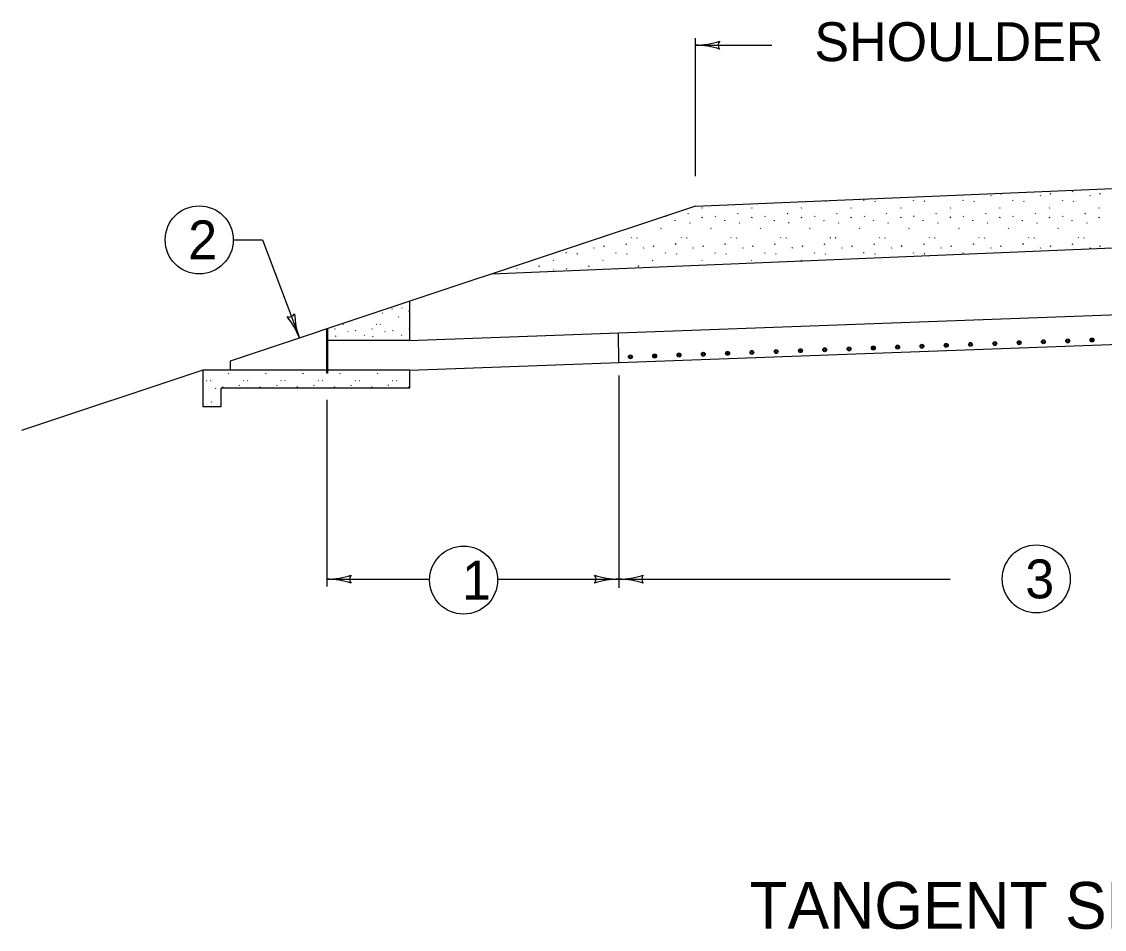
# Model space of a CAD drawing. Extents: x 1000 to 1036.3, y 1000 to 1022.
# Drawn here: x 1007.39 to 1012.95, y 1007.98 to 1012.65 of the extents above; entities that cross this region are included whole.
import ezdxf

# ---------------------------------------------------------------- set-up
doc = ezdxf.new("R2010")
doc.units = 0
doc.layers.add('Level 1', color=7, linetype='Continuous')

msp = doc.modelspace()

# ---------------------------------------------------------------- linework, layer by layer
at = {"layer": 'Level 1'}
for p, q in [((1010.8516, 1011.8567), (1010.8516, 1012.5663)), ((1010.8516, 1012.5307), (1011.2448, 1012.5307)), ((1009.8057, 1011.3548), (1020.3187, 1011.793)), ((1010.8516, 1011.7034), (1013.4696, 1011.8125)), ((1012.791, 1011.7761), (1012.7929, 1011.7804)), ((1011.5185, 1011.7292), (1011.5204, 1011.7263)), ((1011.7169, 1011.7344), (1011.7188, 1011.7315)), ((1011.7736, 1011.7292), (1011.7755, 1011.7263)), ((1011.972, 1011.7344), (1011.9739, 1011.7315)), ((1012.0287, 1011.7292), (1012.0307, 1011.7263)), ((1012.2272, 1011.7344), (1012.2291, 1011.7315)), ((1012.2838, 1011.7292), (1012.2858, 1011.7263)), ((1012.3686, 1011.7595), (1012.3705, 1011.7566)), ((1012.4222, 1011.7651), (1012.4239, 1011.7689)), ((1012.4823, 1011.7344), (1012.4842, 1011.7315)), ((1012.5389, 1011.7292), (1012.5408, 1011.7263)), ((1012.6237, 1011.7595), (1012.6256, 1011.7566)), ((1012.6773, 1011.7651), (1012.6793, 1011.7694)), ((1012.7373, 1011.7344), (1012.7392, 1011.7315)), ((1012.794, 1011.7292), (1012.7959, 1011.7263)), ((1012.8788, 1011.7595), (1012.8807, 1011.7566)), ((1012.9325, 1011.7651), (1012.9344, 1011.7694)), ((1010.8516, 1011.7034), (1009.3836, 1011.2141)), ((1010.8853, 1011.6952), (1010.8872, 1011.6922)), ((1011.1404, 1011.6952), (1011.1423, 1011.6922)), ((1011.3955, 1011.6952), (1011.3974, 1011.6922)), ((1011.6507, 1011.6952), (1011.6526, 1011.6922)), ((1011.9058, 1011.6952), (1011.9077, 1011.6922)), ((1012.1608, 1011.6952), (1012.1627, 1011.6922)), ((1012.4159, 1011.6952), (1012.4178, 1011.6922)), ((1012.671, 1011.6952), (1012.6729, 1011.6922)), ((1012.9261, 1011.6952), (1012.928, 1011.6922)), ((1010.6985, 1011.6524), (1010.7002, 1011.6497)), ((1010.7458, 1011.6313), (1010.7463, 1011.6269)), ((1010.814, 1011.6629), (1010.8159, 1011.6672)), ((1010.821, 1011.6185), (1010.8229, 1011.6157)), ((1010.8869, 1011.6432), (1010.8888, 1011.6476)), ((1010.9535, 1011.6526), (1010.9554, 1011.6497)), ((1011.0009, 1011.6313), (1011.0014, 1011.6269)), ((1011.0692, 1011.6629), (1011.0711, 1011.6672)), ((1011.0761, 1011.6185), (1011.078, 1011.6157)), ((1011.142, 1011.6432), (1011.1439, 1011.6476)), ((1011.2086, 1011.6526), (1011.2105, 1011.6497)), ((1011.256, 1011.6313), (1011.2565, 1011.6269)), ((1011.3243, 1011.6629), (1011.3262, 1011.6672)), ((1011.3312, 1011.6185), (1011.3331, 1011.6157)), ((1011.3971, 1011.6432), (1011.399, 1011.6476)), ((1011.4637, 1011.6526), (1011.4656, 1011.6497)), ((1011.5111, 1011.6313), (1011.5116, 1011.6269)), ((1011.5793, 1011.6629), (1011.5812, 1011.6672)), ((1011.5863, 1011.6185), (1011.5883, 1011.6157)), ((1011.6522, 1011.6432), (1011.6542, 1011.6476)), ((1011.7188, 1011.6526), (1011.7207, 1011.6497)), ((1011.7663, 1011.6313), (1011.7667, 1011.6269)), ((1011.8344, 1011.6629), (1011.8363, 1011.6672)), ((1011.8414, 1011.6185), (1011.8433, 1011.6157)), ((1011.9073, 1011.6432), (1011.9092, 1011.6476)), ((1011.9738, 1011.6526), (1011.9757, 1011.6497)), ((1012.0213, 1011.6313), (1012.0217, 1011.6269)), ((1012.0895, 1011.6629), (1012.0914, 1011.6672)), ((1012.0965, 1011.6185), (1012.0984, 1011.6157)), ((1012.1624, 1011.6432), (1012.1643, 1011.6476)), ((1012.2289, 1011.6526), (1012.2308, 1011.6497)), ((1012.2764, 1011.6313), (1012.2769, 1011.6269)), ((1012.3446, 1011.6629), (1012.3465, 1011.6672)), ((1012.3516, 1011.6185), (1012.3535, 1011.6157)), ((1012.4175, 1011.6432), (1012.4194, 1011.6476)), ((1012.484, 1011.6526), (1012.4859, 1011.6497)), ((1012.5315, 1011.6313), (1012.532, 1011.6269)), ((1012.5997, 1011.6629), (1012.6016, 1011.6672)), ((1012.6067, 1011.6185), (1012.6086, 1011.6157)), ((1012.6726, 1011.6432), (1012.6745, 1011.6476)), ((1012.7391, 1011.6526), (1012.741, 1011.6497)), ((1012.7866, 1011.6313), (1012.7871, 1011.6269)), ((1012.8547, 1011.6629), (1012.8567, 1011.6672)), ((1012.8617, 1011.6185), (1012.8637, 1011.6157)), ((1012.9277, 1011.6432), (1012.9296, 1011.6476)), ((1010.6755, 1011.5877), (1010.6774, 1011.592)), ((1010.9306, 1011.5877), (1010.9325, 1011.592)), ((1011.1857, 1011.5877), (1011.1876, 1011.592)), ((1011.4407, 1011.5877), (1011.4427, 1011.592)), ((1011.6958, 1011.5877), (1011.6977, 1011.592)), ((1011.9509, 1011.5877), (1011.9528, 1011.592)), ((1012.206, 1011.5877), (1012.2079, 1011.592)), ((1012.4612, 1011.5877), (1012.4631, 1011.592)), ((1012.7162, 1011.5877), (1012.7182, 1011.592)), ((1008.4758, 1011.5293), (1008.6258, 1011.5293)), ((1008.6258, 1011.5293), (1008.8157, 1011.0249)), ((1010.4952, 1011.5063), (1010.4971, 1011.5107)), ((1010.5235, 1011.5418), (1010.5254, 1011.539)), ((1010.5507, 1011.5408), (1010.5527, 1011.5379)), ((1010.7502, 1011.5063), (1010.7522, 1011.5107)), ((1010.7786, 1011.5418), (1010.7805, 1011.539)), ((1010.8059, 1011.5408), (1010.8078, 1011.5379)), ((1011.0053, 1011.5063), (1011.0072, 1011.5107)), ((1011.0337, 1011.5418), (1011.0356, 1011.539)), ((1011.061, 1011.5408), (1011.0629, 1011.5379)), ((1011.2605, 1011.5063), (1011.2624, 1011.5107)), ((1011.2887, 1011.5418), (1011.2907, 1011.539)), ((1011.3161, 1011.5408), (1011.318, 1011.5379)), ((1011.5156, 1011.5063), (1011.5175, 1011.5107)), ((1011.5438, 1011.5418), (1011.5457, 1011.539)), ((1011.5712, 1011.5408), (1011.5731, 1011.5379)), ((1011.7707, 1011.5063), (1011.7726, 1011.5107)), ((1011.7989, 1011.5418), (1011.8008, 1011.539)), ((1011.8262, 1011.5408), (1011.8282, 1011.5379)), ((1012.0258, 1011.5063), (1012.0277, 1011.5107)), ((1012.054, 1011.5418), (1012.056, 1011.539)), ((1012.0813, 1011.5408), (1012.0833, 1011.5379)), ((1012.2808, 1011.5063), (1012.2827, 1011.5107)), ((1012.3092, 1011.5418), (1012.3111, 1011.539)), ((1012.3364, 1011.5408), (1012.3383, 1011.5379)), ((1012.5359, 1011.5063), (1012.5378, 1011.5107)), ((1012.5643, 1011.5418), (1012.5662, 1011.539)), ((1012.5915, 1011.5408), (1012.5934, 1011.5379)), ((1012.791, 1011.5063), (1012.7929, 1011.5107)), ((1012.8193, 1011.5418), (1012.8212, 1011.539)), ((1012.8467, 1011.5408), (1012.8486, 1011.5379)), ((1010.1864, 1011.4646), (1010.1883, 1011.4617)), ((1010.2431, 1011.4594), (1010.245, 1011.4565)), ((1010.3278, 1011.4897), (1010.3297, 1011.4868)), ((1010.3815, 1011.4952), (1010.3834, 1011.4996)), ((1010.4415, 1011.4646), (1010.4434, 1011.4617)), ((1010.4982, 1011.4594), (1010.5001, 1011.4565)), ((1010.5829, 1011.4897), (1010.5848, 1011.4868)), ((1010.6367, 1011.4952), (1010.6386, 1011.4996)), ((1010.6966, 1011.4646), (1010.6985, 1011.4617)), ((1010.7532, 1011.4594), (1010.7552, 1011.4565)), ((1010.8381, 1011.4897), (1010.84, 1011.4868)), ((1010.8918, 1011.4952), (1010.8937, 1011.4996)), ((1010.9517, 1011.4646), (1010.9536, 1011.4617)), ((1011.0083, 1011.4594), (1011.0102, 1011.4565)), ((1011.0932, 1011.4897), (1011.0951, 1011.4868)), ((1011.1468, 1011.4952), (1011.1487, 1011.4996)), ((1011.2067, 1011.4646), (1011.2087, 1011.4617)), ((1011.2634, 1011.4594), (1011.2653, 1011.4565)), ((1011.3483, 1011.4897), (1011.3502, 1011.4868)), ((1011.4019, 1011.4952), (1011.4038, 1011.4996)), ((1011.4618, 1011.4646), (1011.4638, 1011.4617)), ((1011.5185, 1011.4594), (1011.5204, 1011.4565)), ((1011.6033, 1011.4897), (1011.6052, 1011.4868)), ((1011.657, 1011.4952), (1011.6589, 1011.4996)), ((1011.7169, 1011.4646), (1011.7188, 1011.4617)), ((1011.7736, 1011.4594), (1011.7755, 1011.4565)), ((1011.8584, 1011.4897), (1011.8603, 1011.4868)), ((1011.9121, 1011.4952), (1011.914, 1011.4996)), ((1011.972, 1011.4646), (1011.9739, 1011.4617)), ((1012.0287, 1011.4594), (1012.0307, 1011.4565)), ((1012.1135, 1011.4897), (1012.1154, 1011.4868)), ((1012.1672, 1011.4952), (1012.1691, 1011.4996)), ((1012.2272, 1011.4646), (1012.2291, 1011.4617)), ((1012.2838, 1011.4594), (1012.2847, 1011.4582)), ((1012.3686, 1011.4897), (1012.3705, 1011.4868)), ((1012.4222, 1011.4952), (1012.4242, 1011.4996)), ((1012.6237, 1011.4897), (1012.6256, 1011.4868)), ((1012.6773, 1011.4952), (1012.6793, 1011.4996)), ((1012.8788, 1011.4897), (1012.8807, 1011.4868)), ((1012.9325, 1011.4952), (1012.9344, 1011.4996)), ((1010.0487, 1011.3932), (1010.0507, 1011.3974)), ((1010.1201, 1011.4253), (1010.122, 1011.4225)), ((1010.3038, 1011.3932), (1010.3057, 1011.3974)), ((1010.3752, 1011.4253), (1010.3771, 1011.4225)), ((1010.5589, 1011.3932), (1010.5608, 1011.3974)), ((1010.6302, 1011.4253), (1010.6322, 1011.4225)), ((1010.8157, 1011.3969), (1010.8159, 1011.3974)), ((1010.8853, 1011.4253), (1010.8872, 1011.4225)), ((1011.1404, 1011.4253), (1011.1423, 1011.4225)), ((1011.3955, 1011.4253), (1011.3974, 1011.4225)), ((1009.3809, 1011.0116), (1018.7056, 1011.3525)), ((1009.8666, 1011.3735), (1009.8674, 1011.3754)), ((1009.9331, 1011.3827), (1009.935, 1011.3799)), ((1010.1217, 1011.3735), (1010.1236, 1011.3778)), ((1010.1882, 1011.3827), (1010.1901, 1011.3799)), ((1010.4432, 1011.3827), (1010.4442, 1011.3814)), ((1009.3836, 1011.2142), (1008.4602, 1010.9064)), ((1009.2924, 1011.1733), (1009.2938, 1011.1766)), ((1009.3423, 1011.1803), (1009.3438, 1011.1782)), ((1009.3836, 1011.0116), (1009.3836, 1011.2142)), ((1009.3836, 1010.8597), (1018.7056, 1011.2005)), ((1009.243, 1011.1547), (1009.2444, 1011.1526)), ((1009.3252, 1011.1316), (1009.3266, 1011.1348)), ((1009.3779, 1011.1643), (1009.3782, 1011.1611)), ((1008.957, 1010.8441), (1008.957, 1011.072)), ((1008.9628, 1010.8441), (1008.9628, 1011.0739)), ((1008.9986, 1011.0706), (1009, 1011.0738)), ((1009.0403, 1011.0964), (1009.0417, 1011.0942)), ((1009.0644, 1011.0581), (1009.0658, 1011.0559)), ((1009.1047, 1011.0623), (1009.1061, 1011.0656)), ((1009.1899, 1011.0706), (1009.1913, 1011.0738)), ((1009.2112, 1011.0972), (1009.2126, 1011.0951)), ((1009.2317, 1011.0964), (1009.2331, 1011.0942)), ((1009.2557, 1011.0581), (1009.2572, 1011.0559)), ((1009.296, 1011.0623), (1009.2974, 1011.0656)), ((1009.3813, 1011.0706), (1009.3827, 1011.0738)), ((1009.3836, 1011.0116), (1008.9628, 1011.0116)), ((1009.0008, 1011.0354), (1009.0023, 1011.0332)), ((1009.1497, 1011.0393), (1009.1511, 1011.0372)), ((1009.1922, 1011.0354), (1009.1936, 1011.0332)), ((1009.341, 1011.0393), (1009.3424, 1011.0372)), ((1009.3835, 1011.0354), (1009.3836, 1011.0353)), ((1010.4583, 1010.8989), (1010.4557, 1011.0508)), ((1008.4602, 1010.9064), (1008.4602, 1010.8597)), ((1008.32, 1010.8597), (1007.388, 1010.549)), ((1008.32, 1010.8597), (1008.32, 1010.6727)), ((1008.957, 1010.8597), (1008.32, 1010.8597)), ((1008.452, 1010.8414), (1008.4534, 1010.8447)), ((1008.6433, 1010.8414), (1008.6447, 1010.8447)), ((1008.8347, 1010.8414), (1008.8361, 1010.8447)), ((1008.9628, 1010.8441), (1008.957, 1010.8441)), ((1008.9674, 1010.8597), (1008.9628, 1010.8642)), ((1009.3836, 1010.8597), (1008.9628, 1010.8597)), ((1009.026, 1010.8414), (1009.0274, 1010.8447)), ((1009.2172, 1010.8414), (1009.2188, 1010.8447)), ((1009.3836, 1010.7662), (1009.3836, 1010.8597)), ((1008.338, 1010.8071), (1008.3394, 1010.8049)), ((1008.3585, 1010.8062), (1008.3599, 1010.8041)), ((1008.5081, 1010.7804), (1008.5095, 1010.7837)), ((1008.5293, 1010.8071), (1008.5308, 1010.8049)), ((1008.5498, 1010.8062), (1008.5512, 1010.8041)), ((1008.6994, 1010.7804), (1008.7008, 1010.7837)), ((1008.7207, 1010.8071), (1008.7221, 1010.8049)), ((1008.7412, 1010.8062), (1008.7426, 1010.8041)), ((1008.8907, 1010.7804), (1008.8922, 1010.7837)), ((1008.912, 1010.8071), (1008.9134, 1010.8049)), ((1008.9324, 1010.8062), (1008.9339, 1010.8041)), ((1009.0821, 1010.7804), (1009.0835, 1010.7837)), ((1009.1033, 1010.8071), (1009.1047, 1010.8049)), ((1009.1237, 1010.8062), (1009.1252, 1010.8041)), ((1009.2734, 1010.7804), (1009.2748, 1010.7837)), ((1009.2946, 1010.8071), (1009.2961, 1010.8049)), ((1009.3151, 1010.8062), (1009.3165, 1010.8041)), ((1010.4583, 1010.8319), (1010.4583, 1009.7397)), ((1008.32, 1010.7437), (1008.3204, 1010.7431)), ((1008.3826, 1010.7679), (1008.3841, 1010.7657)), ((1009.3836, 1010.7662), (1008.4135, 1010.7662)), ((1008.4135, 1010.6727), (1008.4135, 1010.7662)), ((1008.4228, 1010.7722), (1008.4243, 1010.7754)), ((1008.5739, 1010.7679), (1008.5751, 1010.7662)), ((1008.6142, 1010.7722), (1008.6156, 1010.7754)), ((1008.7652, 1010.7679), (1008.7664, 1010.7662)), ((1008.8055, 1010.7722), (1008.8069, 1010.7754)), ((1008.9566, 1010.7679), (1008.9577, 1010.7662)), ((1008.9968, 1010.7722), (1008.9982, 1010.7754)), ((1009.1479, 1010.7679), (1009.1491, 1010.7662)), ((1009.1882, 1010.7722), (1009.1896, 1010.7754)), ((1009.3392, 1010.7679), (1009.3404, 1010.7662)), ((1009.3795, 1010.7722), (1009.3809, 1010.7754)), ((1008.32, 1010.6727), (1008.4135, 1010.6727)), ((1008.3646, 1010.6956), (1008.366, 1010.6988)), ((1008.9565, 1010.7073), (1008.9565, 1009.7465)), ((1008.9565, 1009.7849), (1009.4852, 1009.7849)), ((1009.8351, 1009.7849), (1010.4583, 1009.7849)), ((1010.4583, 1009.7849), (1012.1623, 1009.7849))]:
    msp.add_line(p, q, dxfattribs=at)
for centre, radius in [((1008.3008, 1011.5293), 0.175), ((1012.2663, 1010.9917), 0.01), ((1012.3912, 1010.9962), 0.01), ((1012.3912, 1010.9962), 0.005), ((1012.5162, 1011.0008), 0.01), ((1012.5162, 1011.0008), 0.005), ((1012.641, 1011.0054), 0.01), ((1012.641, 1011.0054), 0.005), ((1012.766, 1011.01), 0.01), ((1012.766, 1011.01), 0.005), ((1012.8908, 1011.0145), 0.01), ((1012.8908, 1011.0145), 0.005), ((1010.7674, 1010.937), 0.01), ((1010.8923, 1010.9415), 0.01), ((1010.8923, 1010.9415), 0.005), ((1011.0172, 1010.9461), 0.01), ((1011.0172, 1010.9461), 0.005), ((1011.1421, 1010.9507), 0.01), ((1011.1421, 1010.9507), 0.005), ((1011.267, 1010.9552), 0.01), ((1011.267, 1010.9552), 0.005), ((1011.392, 1010.9598), 0.01), ((1011.392, 1010.9598), 0.005), ((1011.5168, 1010.9644), 0.01), ((1011.5168, 1010.9644), 0.005), ((1011.6418, 1010.9689), 0.01), ((1011.6418, 1010.9689), 0.005), ((1011.7666, 1010.9734), 0.01), ((1011.7666, 1010.9734), 0.005), ((1011.8916, 1010.978), 0.01), ((1011.8916, 1010.978), 0.005), ((1012.0165, 1010.9825), 0.01), ((1012.0165, 1010.9825), 0.005), ((1012.1414, 1010.9871), 0.01), ((1012.1414, 1010.9871), 0.005), ((1012.2663, 1010.9917), 0.005), ((1010.5176, 1010.9279), 0.01), ((1010.5176, 1010.9279), 0.005), ((1010.6424, 1010.9324), 0.01), ((1010.6424, 1010.9324), 0.005), ((1010.7674, 1010.937), 0.005), ((1009.6602, 1009.7803), 0.175), ((1012.6043, 1009.7864), 0.175)]:
    msp.add_circle(centre, radius, dxfattribs=at)
for centre, radius, start, end in [((1010.8516, 1012.9216), 0.3909, 269.9878, 270), ((1010.8516, 1012.9216), 0.3909, 270, 288.6688), ((1010.8516, 1012.1397), 0.3909, 71.3472, 89.9939), ((1011.0002, 1012.5306), 0.0313, 138.7746, 220.8913), ((1008.7634, 1011.1641), 0.0313, 249.4063, 331.523), ((1008.4499, 1010.8872), 0.3909, 20.6317, 39.3005), ((1009.1816, 1011.1627), 0.3909, 181.9789, 200.6256), ((1008.4499, 1010.8872), 0.3909, 20.6195, 20.6317), ((1008.9565, 1010.1759), 0.3909, 269.9878, 270), ((1008.9565, 1010.1759), 0.3909, 270, 288.6688), ((1008.9565, 1009.394), 0.3909, 71.3472, 89.9939), ((1009.1052, 1009.7849), 0.0313, 138.7746, 220.8913), ((1010.3097, 1009.785), 0.0313, 318.7746, 40.8913), ((1010.3097, 1009.785), 0.0313, 318.7746, 40.8913), ((1010.4583, 1009.394), 0.3909, 90, 108.6688), ((1010.4583, 1009.394), 0.3909, 90, 108.6688), ((1010.4583, 1010.1759), 0.3909, 251.3472, 269.9939), ((1010.4583, 1010.1759), 0.3909, 251.3472, 269.9939), ((1010.4583, 1010.1759), 0.3909, 269.9878, 270), ((1010.4583, 1010.1759), 0.3909, 270, 288.6688), ((1010.4583, 1009.394), 0.3909, 89.9878, 90), ((1010.4583, 1009.394), 0.3909, 89.9878, 90), ((1010.4583, 1009.394), 0.3909, 71.3472, 89.9939), ((1010.607, 1009.7849), 0.0313, 138.7746, 220.8913)]:
    msp.add_arc(centre, radius, start, end, dxfattribs=at)

# ---------------------------------------------------------------- texts
for s, height, p in [('SHOULDER', 0.2, (1011.4635, 1012.4482)), ('2', 0.2, (1008.2442, 1011.4293)), ('3', 0.2, (1012.5477, 1009.6864)), ('1', 0.2, (1009.6522, 1009.6803)), ('TANGENT SECTION - MULTI LANE', 0.24, (1011.1297, 1007.9881))]:
    msp.add_text(s, height=height, dxfattribs=at).set_placement(p)

doc.saveas('drawing.dxf')
